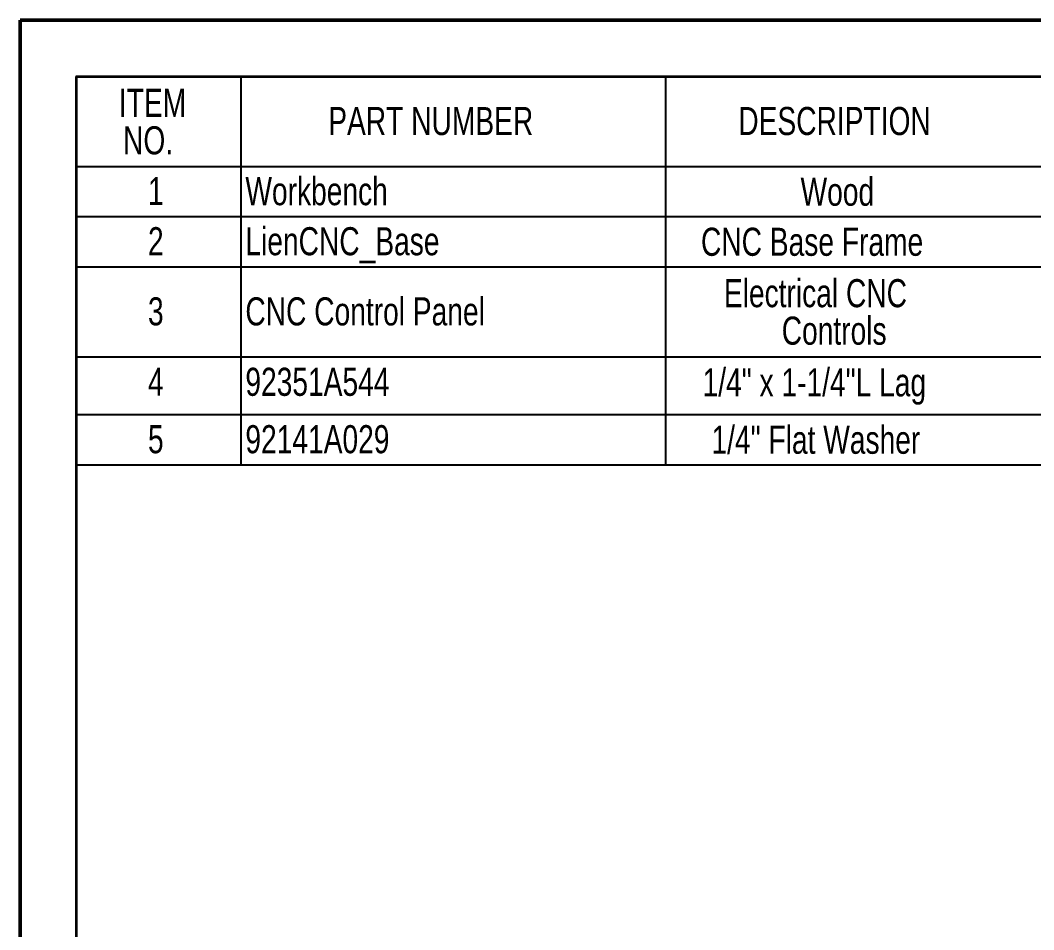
# Model space of a CAD drawing. Header units: millimetres. Extents: x 0 to 279, y 0 to 216.
# Drawn here: x 0 to 114.6, y 113.1 to 215.9 of the extents above; entities that cross this region are included whole.
import ezdxf

# ---------------------------------------------------------------- set-up
doc = ezdxf.new("R2010")
doc.units = ezdxf.units.MM
doc.layers.add('PAGE_BORDER', color=7, linetype='Continuous')
doc.styles.add('SLDTEXTSTYLE0', font='TXT', dxfattribs={"width": 0.75})

# ---------------------------------------------------------------- blocks, each defined once
blk = doc.blocks.new('SW_TABLEANNOTATION_0')
at = {"layer": 'PAGE_BORDER', "color": 0}
for p, q in [((0, 0), (0, -43.89)), ((127.42, 0), (0, 0)), ((18.68, 0), (18.68, -10.19)), ((66.68, 0), (66.68, -10.19)), ((0, -10.19), (127.42, -10.19)), ((18.68, -10.19), (18.68, -43.89)), ((66.68, -10.19), (66.68, -43.89)), ((0, -15.85), (127.42, -15.85)), ((0, -21.52), (127.42, -21.52)), ((0, -31.7), (127.42, -31.7)), ((0, -38.23), (127.42, -38.23)), ((0, -43.89), (127.42, -43.89))]:
    blk.add_line(p, q, dxfattribs=at)
at = {"layer": 'PAGE_BORDER', "color": 0, "attachment_point": 1, "style": 'SLDTEXTSTYLE0'}
for s, insert, char_height in [('ITEM', (4.88, -1.4), 3.175), ('DESCRIPTION', (74.91, -3.45), 3.175), ('PART NUMBER', (28.55, -3.45), 3.175), ('NO.', (5.35, -5.63), 3.175), ('1', (8.17, -11.38), 3.17), ('Workbench', (19.18, -11.38), 3.175), ('Wood', (81.95, -11.44), 3.175), ('2', (8.17, -17.04), 3.17), ('LienCNC_Base', (19.18, -17.04), 3.175), ('CNC Base Frame', (70.69, -17.1), 3.175), ('Electrical CNC', (73.28, -22.91), 3.175), ('3', (8.17, -24.97), 3.17), ('CNC Control Panel', (19.18, -24.97), 3.175), ('Controls', (79.82, -27.15), 3.175), ('4', (8.17, -32.93), 3.17), ('92351A544', (19.18, -32.93), 3.175), ('1/4" x 1-1/4"L Lag', (70.87, -32.99), 3.175), ('5', (8.17, -39.42), 3.17), ('92141A029', (19.18, -39.42), 3.175), ('1/4" Flat Washer', (71.88, -39.48), 3.175)]:
    blk.add_mtext(s, dxfattribs=dict(at, insert=insert, char_height=char_height))

msp = doc.modelspace()

# ---------------------------------------------------------------- linework, layer by layer
at = {"color": 7, "linetype": 'Continuous', "lineweight": 50}
for p, q in [((0, 0), (0, 215.9)), ((0, 215.9), (279.4, 215.9))]:
    msp.add_line(p, q, dxfattribs=at)
at = {"layer": 'PAGE_BORDER', "lineweight": 35}
for p, q in [((6.35, 209.55), (273.05, 209.55)), ((6.35, 6.35), (6.35, 209.55))]:
    msp.add_line(p, q, dxfattribs=at)

# ---------------------------------------------------------------- block references
at = {"layer": 'PAGE_BORDER'}
msp.add_blockref('SW_TABLEANNOTATION_0', (6.27, 209.55), dxfattribs=at)

doc.saveas('drawing.dxf')
